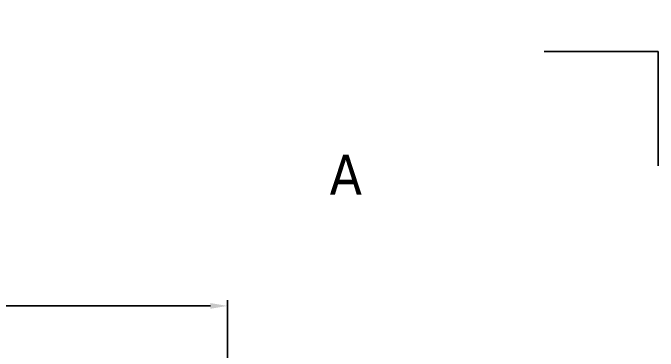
# Model space of a CAD drawing. Header units: millimetres. Extents: x -20000 to 230000, y -17405 to 25402.
# Drawn here: x 5169 to 5735, y -5549 to -5253 of the extents above; entities that cross this region are included whole.
import ezdxf
from ezdxf.enums import TextEntityAlignment as Align

# ---------------------------------------------------------------- set-up
doc = ezdxf.new("R2010")
doc.units = ezdxf.units.MM
doc.header["$PDMODE"] = 35
doc.header["$PDSIZE"] = 0.5
doc.layers.get('0').update_dxf_attribs({"lineweight": 13})
doc.layers.get('Defpoints').update_dxf_attribs({"true_color": 0xc2a584})
for name, color, linetype, lineweight in [('0 - 1 (validé)', 3, 'Continuous', 13), ('1 - Cotation', 32, 'Continuous', 13), ('1 - Texte', 7, 'Continuous', 13)]:
    doc.layers.add(name, color=color, linetype=linetype, lineweight=lineweight)
doc.layers.add('Intouchable', color=252, linetype='Continuous', lineweight=13, plot=False)
doc.layers.add('Non visible', color=163, linetype='Continuous', lineweight=25, plot=False)
doc.styles.get("Standard").update_dxf_attribs({"font": 'ARIALUNI.TTF'})
doc.styles.add('Texte Poralu', font='tahomabd.ttf')
doc.dimstyles.new('100 - 1000', dxfattribs={"dimtxt": 15, "dimasz": 15, "dimexe": 5, "dimexo": 2.5, "dimgap": 8, "dimtad": 1, "dimdec": 1, "dimtxsty": 'Texte Poralu', "dimcen": 10, "dimazin": 0, "dimtfac": 1, "dimtdec": 1, "dimtmove": 0, "dimatfit": 3, "dimfxl": 1, "dimarcsym": 0})
doc.dimstyles.new('30 - 1000', dxfattribs={"dimtxt": 10, "dimasz": 10, "dimexe": 5, "dimexo": 2.5, "dimgap": 5, "dimtad": 1, "dimdec": 1, "dimtxsty": 'Texte Poralu', "dimcen": 5, "dimazin": 0, "dimtfac": 1, "dimtdec": 1, "dimtmove": 0, "dimatfit": 3, "dimfxl": 1, "dimarcsym": 0})

# ---------------------------------------------------------------- blocks, each defined once
blk = doc.blocks.new('Cadre Coupe_Elev')
at = {"color": 7}
blk.add_attdef('REPERE_1', text='', height=300, dxfattribs=at).set_placement((1000, 9000), align=Align.MIDDLE_CENTER)
at = {"layer": '1 - Texte', "color": 7}
for tag, p in [('DEFINITION1', (5000, 1200)), ('DEFINITION2', (5000, 800))]:
    blk.add_attdef(tag, text='', height=250, dxfattribs=at).set_placement(p, align=Align.MIDDLE_CENTER)
at = {"layer": 'Non visible', "style": 'Texte Poralu'}
for p in [(5447.12, 4905.8), (5447.12, 4605.8)]:
    blk.add_attdef('REPERE_2', text='', height=35, dxfattribs=at).set_placement(p, align=Align.MIDDLE_LEFT)
blk = doc.blocks.new('Cadre centrage dessin')
at = {"layer": 'Defpoints'}
for p, q in [((635, -1016.5), (735, -1016.5)), ((735, -1016.5), (735, -1116.5))]:
    blk.add_line(p, q, dxfattribs=at)
blk = doc.blocks.new('*D484')
at = {"layer": '1 - Cotation', "color": 0, "lineweight": -2, "transparency": 16777216}
for p, q in [((4677.5, -5579.57), (4677.5, -5504.26)), ((5357.5, -5579.57), (5357.5, -5504.26)), ((4692.5, -5509.26), (5342.5, -5509.26))]:
    blk.add_line(p, q, dxfattribs=at)
at = {"layer": '1 - Cotation', "color": 0, "transparency": 16777216}
for points in [[(4692.5, -5506.76), (4692.5, -5511.76), (4677.5, -5509.26)], [(5342.5, -5506.76), (5342.5, -5511.76), (5357.5, -5509.26)]]:
    blk.add_solid(points, dxfattribs=at)
at = {"layer": 'Defpoints', "color": 0, "transparency": 16777216}
for p in [(5357.5, -5509.26), (4677.5, -5582.07), (5357.5, -5582.07)]:
    blk.add_point(p, dxfattribs=at)
at = {"layer": '1 - Cotation', "color": 0, "transparency": 16777216, "insert": (5017.5, -5493.76), "char_height": 15, "attachment_point": 5, "style": 'Texte Poralu'}
blk.add_mtext('L', dxfattribs=at)
blk = doc.blocks.new('*D730')
at = {"layer": 'Defpoints', "color": 0, "lineweight": -2, "transparency": 16777216}
blk.add_line((5420, -3505.67), (5455.99, -3505.67), dxfattribs=at)
at = {"layer": 'Defpoints', "color": 0, "transparency": 16777216}
for p in [(5417.5, -3505.67), (5417.5, -3505.67), (0, -6005.67)]:
    blk.add_point(p, dxfattribs=at)
at = {"layer": 'Defpoints', "color": 0, "transparency": 16777216, "insert": (5439.25, -3495.46), "char_height": 10, "attachment_point": 5, "style": 'Texte Poralu'}
blk.add_mtext('2500', dxfattribs=at)

msp = doc.modelspace()

# ---------------------------------------------------------------- block references
at = {"layer": '0 - 1 (validé)'}
ref = msp.add_blockref('Cadre Coupe_Elev', (0, -10000), dxfattribs=at)
ref.add_attrib('REPERE_2', 'A', dxfattribs={"layer": 'Non visible', "height": 35, "style": 'Texte Poralu'}).set_placement((5447.12, -5394.2), align=Align.MIDDLE_LEFT)
at = {"layer": 'Intouchable'}
msp.add_blockref('Cadre centrage dessin', (5000, -4270), dxfattribs=at)

# ---------------------------------------------------------------- dimensions: what is measured, and where the dimension line sits
at = {"layer": '1 - Cotation'}
dim = msp.add_linear_dim(base=(5357.5, -5509.26), p1=(4677.5, -5582.07), p2=(5357.5, -5582.07), text='L', dimstyle='100 - 1000', dxfattribs=at)
dim.commit()
dim.dimension.update_dxf_attribs({"geometry": '*D484', "text_midpoint": (5017.5, -5493.76)})
at = {"layer": 'Defpoints'}
dim = msp.add_ordinate_dim(feature_location=(5417.5, -3505.67), offset=(0, 0), dtype=0, origin=(0, -6005.67), dimstyle='30 - 1000', dxfattribs=at)
dim.commit()
dim.dimension.update_dxf_attribs({"geometry": '*D730', "text_midpoint": (5439.25, -3495.46)})

doc.saveas('drawing.dxf')
